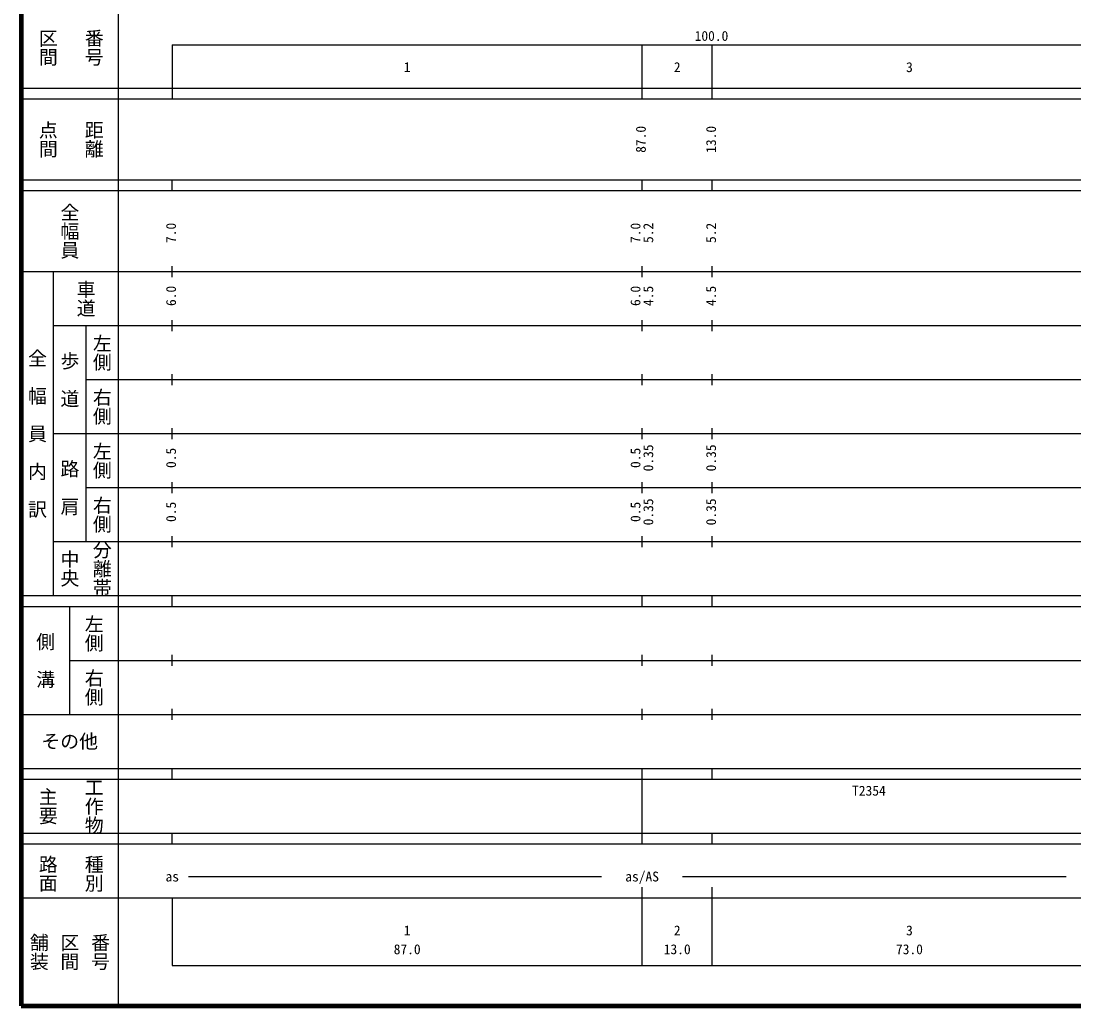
# Model space of a CAD drawing. Units: millimetres on the paper, enlarged 1000 times. Extents: x 40000 to 680000, y 20000 to 380000.
# Drawn here: x 40000 to 234962, y 20000 to 202409 of the extents above; entities that cross this region are included whole.
import ezdxf
from ezdxf.enums import TextEntityAlignment as Align

# ---------------------------------------------------------------- set-up
doc = ezdxf.new("R2010")
doc.units = ezdxf.units.MM
doc.header["$LTSCALE"] = 1000
doc.layers.add('M-TTL', color=2, linetype='Continuous', lineweight=140)
doc.layers.add('M-TTL-BAND', color=7, linetype='Continuous', lineweight=25)
doc.styles.add('@ＭＳ ゴシック', font='')
doc.styles.add('ＭＳ ゴシック', font='')
doc.styles.get('@ＭＳ ゴシック').set_extended_font_data('@MS Gothic')
doc.styles.get('ＭＳ ゴシック').set_extended_font_data('MS Gothic')

msp = doc.modelspace()

# ---------------------------------------------------------------- linework, layer by layer
at = {"layer": 'M-TTL'}
for p, q in [((40000, 380000), (40000, 20000)), ((40000, 20000), (680000, 20000))]:
    msp.add_line(p, q, dxfattribs=at)
at = {"layer": 'M-TTL-BAND'}
for p, q in [((58000, 370000), (58000, 20000)), ((68000, 198000), (579000, 198000)), ((68000, 198000), (68000, 188000)), ((155000, 188000), (155000, 198000)), ((168000, 188000), (168000, 198000)), ((40000, 190000), (579000, 190000)), ((40000, 188000), (579000, 188000)), ((40000, 173000), (579000, 173000)), ((68000, 171000), (68000, 173000)), ((155000, 171000), (155000, 173000)), ((168000, 171000), (168000, 173000)), ((40000, 171000), (579000, 171000)), ((40000, 156000), (579000, 156000)), ((46000, 96000), (46000, 156000)), ((68000, 155000), (68000, 157000)), ((155000, 155000), (155000, 157000)), ((168000, 155000), (168000, 157000)), ((68000, 145000), (68000, 147000)), ((155000, 145000), (155000, 147000)), ((168000, 145000), (168000, 147000)), ((46000, 146000), (579000, 146000)), ((52000, 146000), (52000, 106000)), ((68000, 135000), (68000, 137000)), ((155000, 135000), (155000, 137000)), ((168000, 135000), (168000, 137000)), ((52000, 136000), (579000, 136000)), ((68000, 125000), (68000, 127000)), ((155000, 125000), (155000, 127000)), ((168000, 125000), (168000, 127000)), ((46000, 126000), (579000, 126000)), ((68000, 115000), (68000, 117000)), ((155000, 115000), (155000, 117000)), ((168000, 115000), (168000, 117000)), ((52000, 116000), (579000, 116000)), ((46000, 106000), (579000, 106000)), ((68000, 105000), (68000, 107000)), ((155000, 105000), (155000, 107000)), ((168000, 105000), (168000, 107000)), ((40000, 96000), (579000, 96000)), ((68000, 94000), (68000, 96000)), ((155000, 94000), (155000, 96000)), ((168000, 94000), (168000, 96000)), ((40000, 94000), (579000, 94000)), ((49000, 94000), (49000, 74000)), ((49000, 84000), (579000, 84000)), ((68000, 83000), (68000, 85000)), ((155000, 83000), (155000, 85000)), ((168000, 83000), (168000, 85000)), ((68000, 73000), (68000, 75000)), ((155000, 73000), (155000, 75000)), ((168000, 73000), (168000, 75000)), ((40000, 74000), (579000, 74000)), ((40000, 64000), (579000, 64000)), ((68000, 62000), (68000, 64000)), ((155000, 62000), (155000, 64000)), ((168000, 62000), (168000, 64000)), ((40000, 62000), (579000, 62000)), ((155000, 52000), (155000, 62000)), ((40000, 52000), (579000, 52000)), ((68000, 50000), (68000, 52000)), ((155000, 50000), (155000, 52000)), ((168000, 50000), (168000, 52000)), ((40000, 50000), (579000, 50000)), ((71000, 44000), (147500, 44000)), ((162500, 44000), (233500, 44000)), ((155000, 27500), (155000, 42000)), ((168000, 27500), (168000, 42000)), ((40000, 40000), (579000, 40000)), ((68000, 40000), (68000, 27500)), ((68000, 27500), (579000, 27500))]:
    msp.add_line(p, q, dxfattribs=at)

# ---------------------------------------------------------------- texts
at = {"layer": 'M-TTL-BAND', "style": '@ＭＳ ゴシック'}
for s, p in [('番号', (53500, 197500)), ('区間', (45000, 197500)), ('点間', (45000, 180500)), ('距離', (53500, 180500)), ('全幅員', (49000, 163500)), ('車道', (52000, 151000)), ('左側', (55000, 141000)), ('全\u3000幅\u3000員\u3000内\u3000訳', (43000, 126000)), ('歩\u3000道', (49000, 136000)), ('右側', (55000, 131000)), ('左側', (55000, 121000)), ('路\u3000肩', (49000, 116000)), ('右側', (55000, 111000)), ('分離帯', (55000, 101000)), ('中央', (49000, 101000)), ('左側', (53500, 89000)), ('側\u3000溝', (44500, 84000)), ('右側', (53500, 79000)), ('工作物', (53500, 57000)), ('主要', (45000, 57000)), ('路面', (45000, 44500)), ('種別', (53500, 44500)), ('舗装', (43333, 30000)), ('区間', (49000, 30000)), ('番号', (54667, 30000))]:
    msp.add_text(s, height=2566, rotation=270, dxfattribs=at).set_placement(p, align=Align.MIDDLE_CENTER)
at = {"layer": 'M-TTL-BAND', "style": 'ＭＳ ゴシック'}
for s, p in [('100.0', (167844, 198195)), ('1', (111500, 192405)), ('2', (161500, 192405)), ('3', (204500, 192405)), ('as/AS', (155000, 42500)), ('as', (68000, 42500)), ('1', (111500, 32523)), ('2', (161500, 32523)), ('3', (204500, 32523)), ('87.0', (111500, 29033)), ('13.0', (161500, 29033)), ('73.0', (204500, 29033))]:
    msp.add_text(s, height=1833, dxfattribs=at).set_placement(p, align=Align.BOTTOM_CENTER)
for s, p in [('87.0', (156232, 180500)), ('13.0', (169232, 180500)), ('7.0', (69232, 163174)), ('7.0', (155232, 163174)), ('5.2', (157602, 163174)), ('5.2', (169232, 163174)), ('6.0', (69232, 151500)), ('6.0', (155232, 151500)), ('4.5', (157602, 151500)), ('4.5', (169232, 151500)), ('0.5', (69232, 121500)), ('0.5', (155232, 121500)), ('0.35', (157602, 121500)), ('0.35', (169232, 121500)), ('0.5', (69232, 111500)), ('0.5', (155232, 111500)), ('0.35', (157602, 111500)), ('0.35', (169232, 111500))]:
    msp.add_text(s, height=1833, rotation=90, dxfattribs=at).set_placement(p, align=Align.BOTTOM_CENTER)
msp.add_text('その他', height=2566, dxfattribs=at).set_placement((49000, 69000), align=Align.MIDDLE_CENTER)
msp.add_text('T2354', height=1833, dxfattribs=at).set_placement((193886, 58405), align=Align.BOTTOM_LEFT)

doc.saveas('drawing.dxf')
